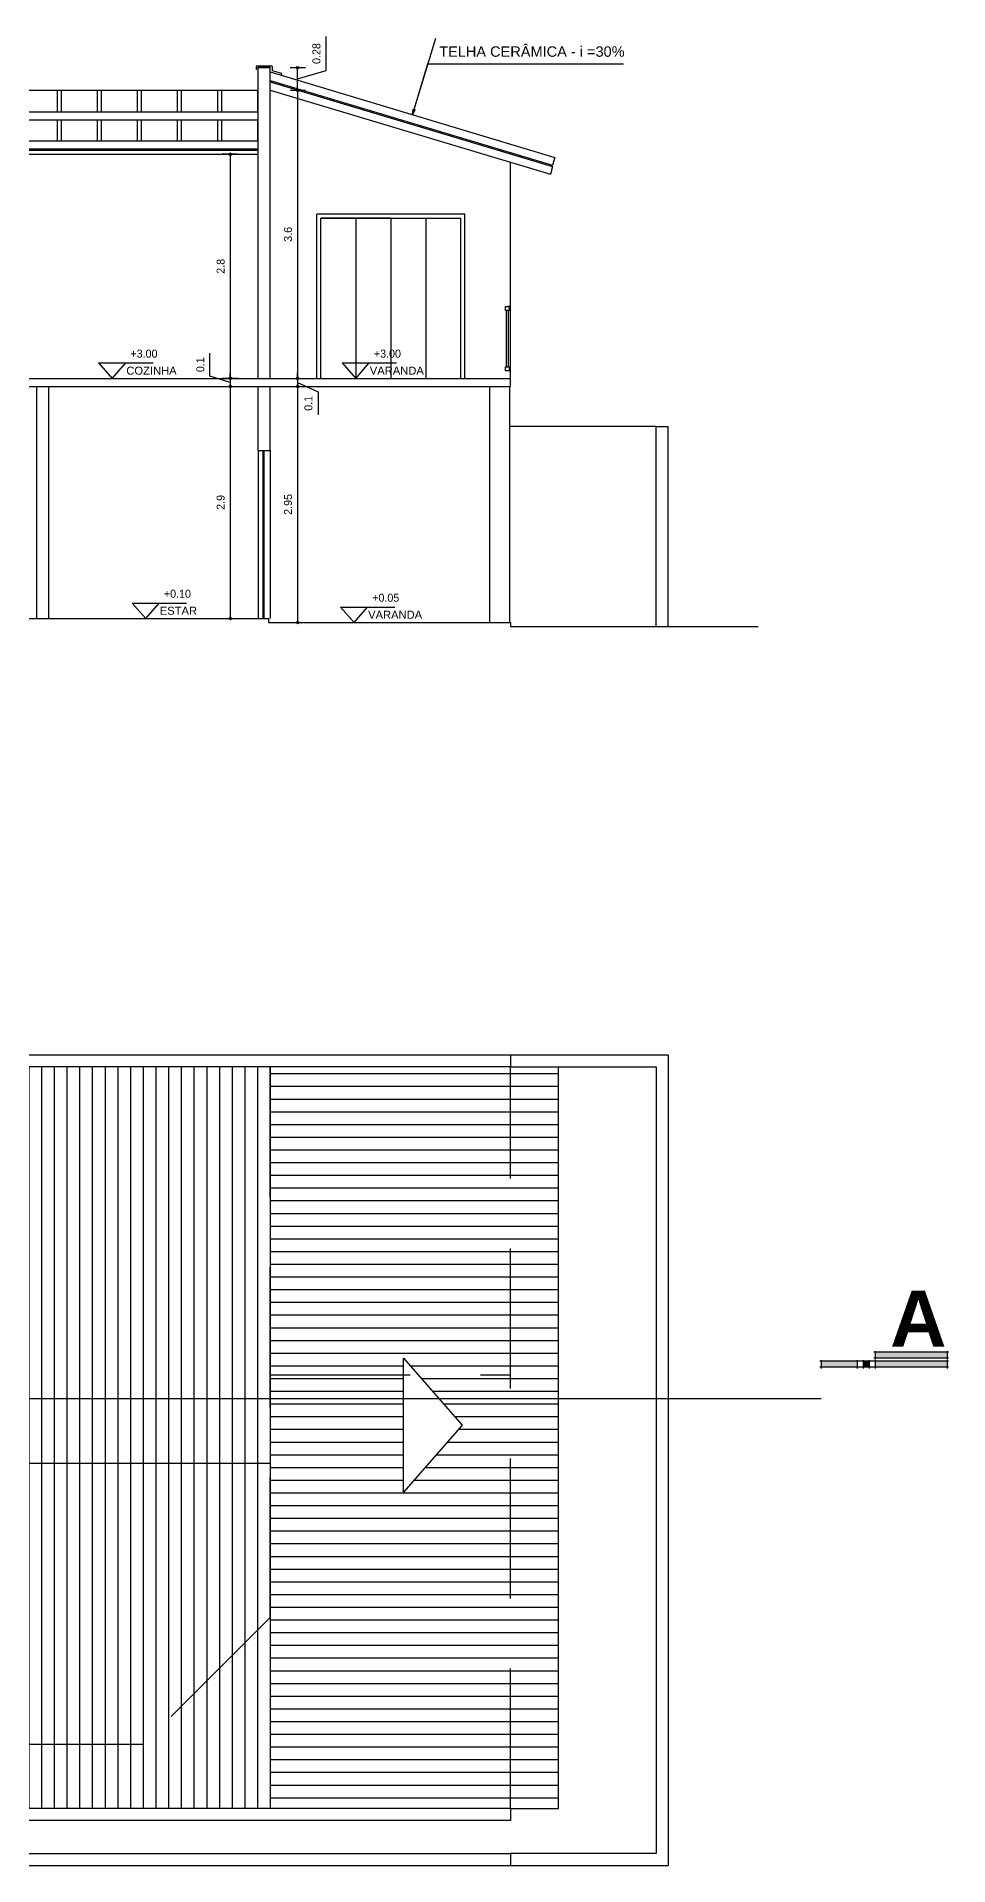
# Model space of a CAD drawing. Extents: x 130 to 509, y 87 to 225.
# Drawn here: x 384.05 to 395.44, y 159.02 to 181.87 of the extents above; entities that cross this region are included whole.
import ezdxf

# ---------------------------------------------------------------- set-up
doc = ezdxf.new("R2010")
doc.units = 0
doc.header["$LTSCALE"] = 7
doc.linetypes.add('ACAD_ISO05W100', pattern=[37.5, 24, -3, 0.5, -3, 0.5, -3, 0.5, -3])
doc.linetypes.add('HIDDEN', pattern=[0.375, 0.25, -0.125])
doc.layers.get('0').update_dxf_attribs({"linetype": 'CONTINUOUS'})
doc.layers.get('DEFPOINTS').update_dxf_attribs({"linetype": 'CONTINUOUS'})
for name, color, linetype in [('01', 7, 'CONTINUOUS'), ('02', 2, 'CONTINUOUS'), ('03', 3, 'CONTINUOUS'), ('04', 4, 'CONTINUOUS'), ('05', 5, 'CONTINUOUS'), ('06', 6, 'CONTINUOUS'), ('20', 2, 'CONTINUOUS'), ('30', 3, 'CONTINUOUS'), ('40', 4, 'CONTINUOUS'), ('50', 5, 'CONTINUOUS'), ('CORTE', 5, 'ACAD_ISO05W100'), ('COTAS', 7, 'CONTINUOUS'), ('CT', 8, 'CONTINUOUS'), ('TEXTO', 3, 'CONTINUOUS')]:
    doc.layers.add(name, color=color, linetype=linetype)
doc.styles.add('ARIAL', font='arial.ttf', dxfattribs={"height": 0.075})
doc.styles.add('SANSSERIFBOLD', font='sasb____.pfb')
doc.dimstyles.get("Standard").update_dxf_attribs({"dimtxt": 0.18, "dimasz": 0.18, "dimexe": 0.18, "dimexo": 0.0625, "dimgap": 0.09, "dimtad": 0, "dimtih": 1, "dimtoh": 1, "dimdec": 4, "dimzin": 0, "dimdsep": 46, "dimtxsty": 'Standard', "dimcen": 0.09, "dimadec": 0, "dimazin": 0, "dimtfac": 1, "dimtdec": 4, "dimtofl": 0, "dimtmove": 0, "dimatfit": 3, "dimfxl": 1, "dimtolj": 1, "dimtzin": 0, "dimarcsym": 0})
pattern_1 = [(90, (-97.05795, 0), (-0.15875, 3e-17), [])]
pattern_2 = [(0, (-97.05795, 0), (6e-17, 0.15875), [])]

# ---------------------------------------------------------------- blocks, each defined once
blk = doc.blocks.new('CT')
at = {"layer": 'CT'}
for p, q in [((-2.14, 0.25), (-0.9, 0.25)), ((-2.14, 0.15), (-0.9, 0.15)), ((-2.14, 0.1), (0, 0.1)), ((-2.14, 0), (0, 0)), ((-2.12, 0.27), (-2.12, 0.13)), ((-2.12, 0.12), (-2.12, -0.02)), ((-0.92, 0.27), (-0.92, 0.13)), ((-0.92, 0.12), (-0.92, -0.02)), ((-0.82, 0.12), (-0.82, -0.02)), ((-0.72, 0.12), (-0.72, -0.02)), ((-0.62, 0.12), (-0.62, -0.02)), ((-0.02, 0.12), (-0.02, -0.02))]:
    blk.add_line(p, q, dxfattribs=at)
for points in [[(-2.12, 0.15), (-0.92, 0.15), (-2.12, 0.25), (-0.92, 0.25)], [(-2.12, 0), (-0.92, 0), (-2.12, 0.1), (-0.92, 0.1)], [(-0.82, 0), (-0.72, 0), (-0.82, 0.1), (-0.72, 0.1)], [(-0.62, 0), (-0.02, 0), (-0.62, 0.1), (-0.02, 0.1)]]:
    blk.add_solid(points, dxfattribs=at)
blk = doc.blocks.new('_DOTSMALL')
at = {"color": 0, "linetype": 'ByBlock', "const_width": 0.5}
blk.add_lwpolyline([(-0.0625, 0, 1), (0.0625, 0, 1)], format="xyb", close=True, dxfattribs=at)
blk = doc.blocks.new('*D217')
at = {"color": 0, "linetype": 'ByBlock'}
for p, q in [((483.614, 180.398), (483.426, 180.398)), ((483.526, 180.398), (483.526, 177.598)), ((483.624, 177.598), (483.426, 177.598))]:
    blk.add_line(p, q, dxfattribs=at)
at = {"layer": 'DEFPOINTS', "color": 0, "linetype": 'ByBlock'}
for p in [(483.864, 180.398), (483.526, 177.598), (483.874, 177.598)]:
    blk.add_point(p, dxfattribs=at)
at = {"color": 0, "linetype": 'ByBlock', "xscale": 0.07, "yscale": 0.07, "zscale": 0.07}
for p, rotation in [((483.526, 180.398), 90), ((483.526, 177.598), 270)]:
    blk.add_blockref('_DOTSMALL', p, dxfattribs=dict(at, rotation=rotation))
at = {"color": 2, "linetype": 'ByBlock', "insert": (483.406, 178.998), "char_height": 0.1, "attachment_point": 5, "rotation": 90}
blk.add_mtext('\\A1;2.8', dxfattribs=at)
blk = doc.blocks.new('*D218')
at = {"layer": '01', "color": 0}
for p, q in [((386.213, 177.624), (386.213, 177.914)), ((386.468, 177.548), (386.213, 177.624)), ((386.468, 177.598), (386.468, 177.668)), ((386.468, 177.598), (386.468, 177.498)), ((386.468, 177.598), (386.468, 177.498)), ((386.235, 177.498), (386.368, 177.498)), ((386.468, 177.498), (386.468, 177.428))]:
    blk.add_line(p, q, dxfattribs=at)
at = {"layer": 'DEFPOINTS', "color": 0}
for p in [(386.816, 177.598), (386.468, 177.498), (386.485, 177.498)]:
    blk.add_point(p, dxfattribs=at)
at = {"layer": '01', "color": 0, "xscale": 0.07, "yscale": 0.07, "zscale": 0.07}
for p, rotation in [((386.468, 177.598), 270), ((386.468, 177.498), 90)]:
    blk.add_blockref('_DOTSMALL', p, dxfattribs=dict(at, rotation=rotation))
at = {"layer": '01', "color": 2, "insert": (386.093, 177.769), "char_height": 0.1, "attachment_point": 5, "rotation": 90}
blk.add_mtext('\\A1;0.1', dxfattribs=at)
blk = doc.blocks.new('*D219')
at = {"layer": '01', "color": 0}
for p, q in [((386.468, 177.498), (386.468, 174.598)), ((386.235, 174.598), (386.368, 174.598))]:
    blk.add_line(p, q, dxfattribs=at)
at = {"layer": 'DEFPOINTS', "color": 0}
for p in [(386.485, 177.498), (386.468, 174.598), (386.485, 174.598)]:
    blk.add_point(p, dxfattribs=at)
at = {"layer": '01', "color": 0, "xscale": 0.07, "yscale": 0.07, "zscale": 0.07}
for p, rotation in [((386.468, 177.498), 90), ((386.468, 174.598), 270)]:
    blk.add_blockref('_DOTSMALL', p, dxfattribs=dict(at, rotation=rotation))
at = {"layer": '01', "color": 2, "insert": (386.348, 176.048), "char_height": 0.1, "attachment_point": 5, "rotation": 90}
blk.add_mtext('\\A1;2.9', dxfattribs=at)
blk = doc.blocks.new('*D237')
at = {"color": 0, "linetype": 'ByBlock'}
for p, q in [((484.274, 181.198), (484.467, 181.198)), ((484.367, 181.198), (484.367, 177.598)), ((484.274, 177.598), (484.467, 177.598))]:
    blk.add_line(p, q, dxfattribs=at)
at = {"layer": 'DEFPOINTS', "color": 0, "linetype": 'ByBlock'}
for p in [(484.024, 181.198), (484.024, 177.598), (484.367, 177.598)]:
    blk.add_point(p, dxfattribs=at)
at = {"color": 0, "linetype": 'ByBlock', "xscale": 0.07, "yscale": 0.07, "zscale": 0.07}
for p, rotation in [((484.367, 181.198), 90), ((484.367, 177.598), 270)]:
    blk.add_blockref('_DOTSMALL', p, dxfattribs=dict(at, rotation=rotation))
at = {"color": 2, "linetype": 'ByBlock', "insert": (484.247, 179.398), "char_height": 0.1, "attachment_point": 5, "rotation": 90}
blk.add_mtext('\\A1;3.6', dxfattribs=at)
blk = doc.blocks.new('*D238')
at = {"layer": '01', "color": 0}
for p, q in [((387.309, 177.598), (387.309, 177.668)), ((387.309, 177.598), (387.309, 177.498)), ((387.309, 177.598), (387.309, 177.498)), ((387.196, 177.498), (387.409, 177.498)), ((387.309, 177.548), (387.564, 177.431)), ((387.309, 177.498), (387.309, 177.428)), ((387.564, 177.431), (387.564, 177.141))]:
    blk.add_line(p, q, dxfattribs=at)
at = {"layer": 'DEFPOINTS', "color": 0}
for p in [(386.966, 177.598), (386.946, 177.498), (387.309, 177.498)]:
    blk.add_point(p, dxfattribs=at)
at = {"layer": '01', "color": 0, "xscale": 0.07, "yscale": 0.07, "zscale": 0.07}
for p, rotation in [((387.309, 177.598), 270), ((387.309, 177.498), 90)]:
    blk.add_blockref('_DOTSMALL', p, dxfattribs=dict(at, rotation=rotation))
at = {"layer": '01', "color": 2, "insert": (387.444, 177.286), "char_height": 0.1, "attachment_point": 5, "rotation": 90}
blk.add_mtext('\\A1;0.1', dxfattribs=at)
blk = doc.blocks.new('*D239')
at = {"layer": '01', "color": 0}
for p, q in [((387.309, 177.498), (387.309, 174.548)), ((387.196, 174.548), (387.409, 174.548))]:
    blk.add_line(p, q, dxfattribs=at)
at = {"layer": 'DEFPOINTS', "color": 0}
for p in [(386.946, 177.498), (386.946, 174.548), (387.309, 174.548)]:
    blk.add_point(p, dxfattribs=at)
at = {"layer": '01', "color": 0, "xscale": 0.07, "yscale": 0.07, "zscale": 0.07}
for p, rotation in [((387.309, 177.498), 90), ((387.309, 174.548), 270)]:
    blk.add_blockref('_DOTSMALL', p, dxfattribs=dict(at, rotation=rotation))
at = {"layer": '01', "color": 2, "insert": (387.189, 176.023), "char_height": 0.1, "attachment_point": 5, "rotation": 90}
blk.add_mtext('\\A1;2.95', dxfattribs=at)
blk = doc.blocks.new('*D240')
at = {"layer": '01', "color": 0}
for p, q in [((387.664, 181.446), (387.664, 181.869)), ((387.216, 181.481), (387.409, 181.481)), ((387.309, 181.198), (387.309, 181.481)), ((387.309, 181.339), (387.664, 181.446))]:
    blk.add_line(p, q, dxfattribs=at)
at = {"layer": 'DEFPOINTS', "color": 0}
for p in [(386.966, 181.481), (387.309, 181.481), (386.966, 181.198)]:
    blk.add_point(p, dxfattribs=at)
at = {"layer": '01', "color": 0, "xscale": 0.07, "yscale": 0.07, "zscale": 0.07}
for p, rotation in [((387.309, 181.481), 90), ((387.309, 181.198), 270)]:
    blk.add_blockref('_DOTSMALL', p, dxfattribs=dict(at, rotation=rotation))
at = {"layer": '01', "color": 2, "insert": (387.544, 181.657), "char_height": 0.1, "attachment_point": 5, "rotation": 90}
blk.add_mtext('\\A1;0.28', dxfattribs=at)

msp = doc.modelspace()

# ---------------------------------------------------------------- hatches: boundary and pattern name
at = {"layer": '01'}
h = msp.add_hatch(dxfattribs=at)
h.set_pattern_fill('ANSI31', color=256, scale=0.05, angle=45, style=0)
h.set_pattern_definition(pattern_1)
h.paths.add_polyline_path([(375.456, 167.555), (375.456, 164.848), (386.966, 164.848), (386.966, 168.995), (383.344, 168.995), (383.344, 168.055), (382.844, 167.555)])
h.paths.add_polyline_path([(379.847, 165.562), (380.685, 166.293), (381.522, 165.562)], flags=16)
h.paths.add_polyline_path([(378.526, 167.555), (378.526, 168.155), (375.456, 168.155), (375.456, 167.555)])
h.paths.add_polyline_path([(382.844, 167.555), (383.344, 168.055), (383.344, 168.995), (382.919, 168.995), (382.919, 168.479), (382.595, 168.155), (378.526, 168.155), (378.526, 167.555)], flags=16)
h.paths.add_polyline_path([(375.306, 164.848), (375.456, 164.848), (375.456, 166.81), (375.306, 166.81)])
h.paths.add_polyline_path([(375.306, 166.81), (375.456, 166.81), (375.456, 167.555), (375.456, 168.155), (375.306, 168.155)])
h.paths.add_polyline_path([(375.456, 164.848), (375.456, 164.04), (386.966, 164.04), (386.966, 164.848)])
h.paths.add_polyline_path([(375.306, 164.04), (375.456, 164.04), (375.456, 164.848), (375.306, 164.848)])
h = msp.add_hatch(dxfattribs=at)
h.set_pattern_fill('ANSI31', color=256, scale=0.05, angle=315, style=0)
h.set_pattern_definition(pattern_2)
h.paths.add_polyline_path([(386.966, 168.995), (386.966, 165.145), (388.63, 165.145), (388.63, 165.354), (388.813, 165.145), (389.966, 165.145), (389.966, 168.995)])
h.paths.add_polyline_path([(386.966, 164.848), (386.966, 162.113), (386.966, 159.725), (389.966, 159.725), (389.966, 164.848), (389.072, 164.848), (389.362, 164.517), (388.63, 163.68), (388.63, 164.848)])
h.paths.add_polyline_path([(386.966, 165.145), (386.966, 164.848), (388.63, 164.848), (388.63, 165.145)])
h.paths.add_polyline_path([(389.966, 164.848), (389.966, 165.145), (388.813, 165.145), (389.072, 164.848)])
h = msp.add_hatch(dxfattribs=at)
h.set_pattern_fill('ANSI31', color=256, scale=0.05, angle=315, style=0)
h.set_pattern_definition(pattern_2)
h.paths.add_polyline_path([(389.966, 164.848), (390.566, 164.848), (390.566, 168.995), (389.966, 168.995)])
h.paths.add_polyline_path([(390.566, 164.848), (389.966, 164.848), (389.966, 159.725), (390.566, 159.725)])
h = msp.add_hatch(dxfattribs=at)
h.set_pattern_fill('ANSI31', color=256, scale=0.05, angle=45, style=0)
h.set_pattern_definition(pattern_1)
h.paths.add_polyline_path([(380.936, 163.145), (383.526, 163.145), (383.526, 160.525), (385.378, 160.525), (386.966, 162.113), (386.966, 164.04), (375.456, 164.04), (375.456, 160.525), (380.936, 160.525)])
h.paths.add_polyline_path([(378.752, 162.518), (380.427, 162.518), (379.589, 161.787)], flags=16)
h.paths.add_polyline_path([(375.456, 164.04), (375.306, 164.04), (375.306, 163.825), (375.456, 163.825)])
h.paths.add_polyline_path([(375.456, 163.825), (375.306, 163.825), (375.306, 163.525), (375.456, 163.525)])
h.paths.add_polyline_path([(375.456, 163.525), (375.306, 163.525), (375.306, 163.225), (375.456, 163.225)])
h.paths.add_polyline_path([(375.456, 163.225), (375.306, 163.225), (375.306, 162.925), (375.456, 162.925)])
h.paths.add_polyline_path([(375.456, 162.925), (375.306, 162.925), (375.306, 162.685), (374.186, 162.685), (374.186, 162.625), (375.456, 162.625)])
h.paths.add_polyline_path([(375.456, 162.625), (374.186, 162.625), (374.186, 162.535), (375.456, 162.535)])
h = msp.add_hatch(dxfattribs=at)
h.set_pattern_fill('ANSI31', color=256, scale=0.05, angle=45, style=0)
h.set_pattern_definition(pattern_1)
h.paths.add_polyline_path([(386.966, 162.113), (385.378, 160.525), (383.526, 160.525), (383.526, 160.025), (380.936, 160.025), (380.936, 160.525), (375.456, 160.525), (375.456, 162.535), (367.036, 162.535), (367.036, 159.165), (381.416, 159.165), (381.416, 159.725), (386.966, 159.725)])

# ---------------------------------------------------------------- linework, layer by layer
at = {"layer": '02'}
for p, q in [((386.991, 181.501), (386.792, 181.501)), ((386.792, 181.501), (386.792, 181.456)), ((386.817, 181.481), (386.792, 181.456)), ((386.991, 181.501), (386.991, 181.445)), ((386.991, 181.445), (387.109, 181.41)), ((387.109, 181.41), (387.102, 181.386)), ((389.398, 179.648), (387.547, 179.648)), ((387.547, 177.598), (387.547, 179.648)), ((389.398, 177.598), (389.398, 179.648)), ((388.034, 179.598), (388.034, 177.598)), ((388.91, 179.598), (388.91, 177.598)), ((389.906, 178.498), (389.956, 178.498)), ((389.906, 178.448), (389.906, 178.498)), ((389.951, 178.498), (389.931, 178.498)), ((389.956, 178.448), (389.956, 178.498)), ((389.956, 178.448), (389.906, 178.448)), ((389.918, 177.74), (389.918, 178.448)), ((389.943, 177.74), (389.943, 178.448)), ((389.906, 177.69), (389.906, 177.74)), ((389.906, 177.74), (389.956, 177.74)), ((389.956, 177.69), (389.906, 177.69)), ((389.956, 177.69), (389.956, 177.74)), ((389.956, 177.69), (389.956, 177.74)), ((391.786, 176.998), (389.961, 176.998)), ((386.816, 176.698), (386.816, 174.598)), ((386.966, 176.698), (386.966, 174.598))]:
    msp.add_line(p, q, dxfattribs=at)
at = {"layer": '03'}
for p, q in [((389.966, 177.598), (389.966, 180.298)), ((387.597, 177.598), (387.597, 179.598)), ((387.597, 179.598), (389.348, 179.598)), ((388.472, 179.598), (387.597, 179.598)), ((388.472, 179.598), (388.472, 177.598)), ((389.348, 177.598), (389.348, 179.598)), ((386.876, 176.698), (386.876, 174.598)), ((386.886, 176.698), (386.886, 174.598))]:
    msp.add_line(p, q, dxfattribs=at)
at = {"layer": '03', "linetype": 'HIDDEN'}
for p, q in [((386.966, 162.113), (386.966, 168.995)), ((389.966, 159.725), (389.966, 168.995)), ((386.966, 165.145), (389.966, 165.145)), ((386.966, 162.113), (385.378, 160.525)), ((385.378, 160.525), (375.456, 160.525))]:
    msp.add_line(p, q, dxfattribs=at)
at = {"layer": '04'}
for p, q in [((384.051, 174.598), (384.051, 177.498)), ((384.201, 174.598), (384.201, 177.498)), ((386.966, 168.995), (386.966, 159.725)), ((390.566, 159.725), (390.566, 168.995)), ((388.63, 163.68), (388.63, 165.354)), ((388.63, 165.354), (389.362, 164.517)), ((389.362, 164.517), (388.63, 163.68)), ((389.966, 159.725), (390.566, 159.725))]:
    msp.add_line(p, q, dxfattribs=at)
at = {"layer": '05'}
for p, q in [((375.306, 181.198), (386.816, 181.198)), ((383.026, 180.448), (386.816, 180.448)), ((383.026, 180.398), (386.816, 180.398))]:
    msp.add_line(p, q, dxfattribs=at)
at = {"layer": '06'}
for p, q in [((386.816, 180.298), (386.816, 181.481)), ((386.966, 181.481), (386.816, 181.481)), ((386.817, 181.481), (386.966, 181.481)), ((386.966, 177.598), (386.966, 181.481)), ((386.966, 180.348), (386.966, 181.481)), ((386.816, 177.598), (386.816, 180.298)), ((386.966, 177.598), (386.966, 180.298)), ((381.436, 177.598), (389.966, 177.598)), ((389.966, 177.498), (389.966, 177.598)), ((381.586, 177.498), (389.966, 177.498)), ((386.816, 176.698), (386.816, 177.498)), ((386.966, 176.698), (386.966, 177.498)), ((391.786, 174.498), (391.786, 176.998)), ((391.786, 176.998), (391.936, 176.998)), ((391.936, 174.498), (391.936, 176.998)), ((386.816, 176.698), (386.966, 176.698)), ((377.426, 174.598), (386.816, 174.598)), ((386.816, 174.598), (386.946, 174.598)), ((386.946, 174.598), (386.946, 174.548)), ((386.946, 174.548), (389.966, 174.548)), ((389.966, 174.548), (389.966, 174.498)), ((389.966, 174.498), (393.062, 174.498)), ((375.306, 164.04), (386.966, 164.04))]:
    msp.add_line(p, q, dxfattribs=at)
at = {"layer": '20'}
for p, q in [((384.306, 181.198), (384.306, 180.928)), ((384.356, 181.198), (384.356, 180.928)), ((384.806, 181.198), (384.806, 180.928)), ((384.856, 181.198), (384.856, 180.928)), ((385.306, 181.198), (385.306, 180.928)), ((385.356, 181.198), (385.356, 180.928)), ((385.806, 181.198), (385.806, 180.928)), ((385.856, 181.198), (385.856, 180.928)), ((386.306, 181.198), (386.306, 180.928)), ((386.356, 181.198), (386.356, 180.928)), ((386.806, 181.198), (386.806, 180.928)), ((375.306, 180.928), (386.816, 180.928)), ((375.306, 180.828), (386.816, 180.828)), ((384.306, 180.828), (384.306, 180.568)), ((384.356, 180.828), (384.356, 180.568)), ((384.806, 180.828), (384.806, 180.568)), ((384.856, 180.828), (384.856, 180.568)), ((385.306, 180.828), (385.306, 180.568)), ((385.356, 180.828), (385.356, 180.568)), ((385.806, 180.828), (385.806, 180.568)), ((385.856, 180.828), (385.856, 180.568)), ((386.306, 180.828), (386.306, 180.568)), ((386.356, 180.828), (386.356, 180.568)), ((386.806, 180.828), (386.806, 180.568)), ((375.306, 180.568), (386.816, 180.568)), ((375.306, 180.468), (386.816, 180.468)), ((384.306, 180.468), (384.306, 180.448)), ((384.356, 180.468), (384.356, 180.448)), ((384.806, 180.468), (384.806, 180.448)), ((384.856, 180.468), (384.856, 180.448)), ((385.306, 180.468), (385.306, 180.448)), ((385.356, 180.468), (385.356, 180.448)), ((385.806, 180.468), (385.806, 180.448)), ((385.856, 180.468), (385.856, 180.448)), ((386.306, 180.468), (386.306, 180.448)), ((386.356, 180.468), (386.356, 180.448)), ((386.806, 180.468), (386.806, 180.448))]:
    msp.add_line(p, q, dxfattribs=at)
at = {"layer": '30'}
for p, q in [((389.711, 174.548), (389.711, 177.498)), ((389.961, 174.548), (389.961, 177.498)), ((389.966, 169.145), (391.936, 169.145)), ((391.936, 169.145), (391.936, 159.015)), ((389.966, 168.995), (391.786, 168.995)), ((391.786, 168.995), (391.786, 159.165)), ((391.786, 159.165), (389.966, 159.165)), ((389.966, 159.015), (391.936, 159.015))]:
    msp.add_line(p, q, dxfattribs=at)
at = {"layer": '40'}
for p, q in [((386.966, 181.302), (390.494, 180.244)), ((386.966, 181.198), (390.466, 180.148)), ((390.494, 180.244), (390.466, 180.148))]:
    msp.add_line(p, q, dxfattribs=at)
at = {"layer": '50'}
for p, q in [((386.966, 181.427), (390.523, 180.359)), ((386.966, 181.322), (390.494, 180.264)), ((390.523, 180.359), (390.494, 180.264)), ((383.344, 169.145), (389.966, 169.145)), ((389.966, 169.145), (389.966, 168.995)), ((386.966, 168.995), (383.344, 168.995)), ((389.966, 168.995), (386.966, 168.995)), ((389.966, 159.725), (381.416, 159.725)), ((389.966, 159.575), (381.566, 159.575)), ((389.966, 159.725), (389.966, 159.575)), ((367.036, 159.165), (389.966, 159.165)), ((389.966, 159.165), (389.966, 159.015)), ((366.886, 159.015), (389.966, 159.015))]:
    msp.add_line(p, q, dxfattribs=at)
at = {"layer": 'CORTE'}
msp.add_line((366.127, 164.848), (393.847, 164.848), dxfattribs=at)
at = {"layer": 'COTAS'}
for p, q in [((384.823, 177.79), (384.993, 177.598)), ((384.823, 177.79), (385.503, 177.79)), ((384.993, 177.598), (385.163, 177.79)), ((387.865, 177.79), (388.034, 177.598)), ((387.865, 177.79), (388.544, 177.79)), ((388.034, 177.598), (388.204, 177.79)), ((385.242, 174.79), (385.412, 174.598)), ((385.242, 174.79), (385.921, 174.79)), ((385.412, 174.598), (385.581, 174.79)), ((387.843, 174.74), (388.013, 174.548)), ((387.843, 174.74), (388.523, 174.74)), ((388.013, 174.548), (388.183, 174.74))]:
    msp.add_line(p, q, dxfattribs=at)

# ---------------------------------------------------------------- block references
at = {"layer": 'CORTE', "xscale": -0.75, "yscale": 0.75, "zscale": 0.75}
msp.add_blockref('CT', (393.832, 165.24), dxfattribs=at)

# ---------------------------------------------------------------- texts
at = {"layer": 'CORTE', "color": 4, "style": 'SANSSERIFBOLD'}
msp.add_text('A', height=0.7, dxfattribs=at).set_placement((394.708, 165.496))
at = {"layer": 'COTAS'}
for s, p in [('+3.00', (385.22, 177.857)), ('+3.00', (388.261, 177.857)), ('+0.10', (385.638, 174.857)), ('+0.05', (388.24, 174.807))]:
    msp.add_text(s, height=0.1, dxfattribs=at).set_placement(p)
at = {"layer": 'TEXTO', "style": 'ARIAL'}
for s, p in [('COZINHA', (385.169, 177.644)), ('VARANDA', (388.21, 177.644)), ('ESTAR', (385.587, 174.644)), ('VARANDA', (388.189, 174.594))]:
    msp.add_text(s, height=0.1, dxfattribs=at).set_placement(p)
at = {"layer": 'TEXTO', "insert": (389.077, 181.681), "char_height": 0.13, "attachment_point": 4, "style": 'ARIAL'}
msp.add_mtext('TELHA CERÂMICA - i =30%', dxfattribs=at)

# ---------------------------------------------------------------- dimensions: what is measured, and where the dimension line sits
at = {"layer": '01'}
for base, p1, p2, picture, middle in [((387.309, 181.481), (386.966, 181.198), (386.966, 181.481), '*D240', (387.544, 181.516)), ((386.468, 177.498), (386.816, 177.598), (386.485, 177.498), '*D218', (386.093, 177.694)), ((386.468, 174.598), (386.485, 177.498), (386.485, 174.598), '*D219', (386.348, 176.048)), ((387.309, 174.548), (386.946, 177.498), (386.946, 174.548), '*D239', (387.189, 176.023))]:
    dim = msp.add_linear_dim(base=base, p1=p1, p2=p2, angle=90, dimstyle='Standard', override={"dimtxt": 0.1, "dimasz": 0.07, "dimexe": 0.1, "dimexo": 0.25, "dimgap": 0.07, "dimtad": 1, "dimtih": 0, "dimtoh": 0, "dimdec": 2, "dimzin": 8, "dimblk1": 'DOTSMALL', "dimblk2": 'DOTSMALL', "dimsah": 1, "dimcen": -0.1, "dimse1": 1, "dimclrt": 2, "dimtdec": 2, "dimtofl": 1, "dimtmove": 1}, dxfattribs=at)
    dim.commit()
    dim.dimension.update_dxf_attribs({"geometry": picture, "text_midpoint": middle})
for base, p1, p2, picture, middle in [((387.309, 177.598), (386.966, 181.198), (386.966, 177.598), '*D237', (387.189, 179.398)), ((386.468, 177.598), (386.806, 180.398), (386.816, 177.598), '*D217', (386.348, 178.998))]:
    dim = msp.add_linear_dim(base=base, p1=p1, p2=p2, angle=90, dimstyle='Standard', override={"dimtxt": 0.1, "dimasz": 0.07, "dimexe": 0.1, "dimexo": 0.25, "dimgap": 0.07, "dimtad": 1, "dimtih": 0, "dimtoh": 0, "dimdec": 2, "dimzin": 8, "dimblk1": 'DOTSMALL', "dimblk2": 'DOTSMALL', "dimsah": 1, "dimcen": -0.1, "dimclrt": 2, "dimtdec": 2, "dimtofl": 1}, dxfattribs=at)
    dim.commit()
    dim.dimension.update_dxf_attribs({"geometry": picture, "text_midpoint": middle, "insert": (-97.058, 0)})
dim = msp.add_linear_dim(base=(387.309, 177.498), p1=(386.966, 177.598), p2=(386.946, 177.498), angle=90, dimstyle='Standard', override={"dimtxt": 0.1, "dimasz": 0.07, "dimexe": 0.1, "dimexo": 0.25, "dimgap": 0.07, "dimtad": 1, "dimtih": 0, "dimtoh": 0, "dimdec": 2, "dimzin": 8, "dimblk1": 'DOTSMALL', "dimblk2": 'DOTSMALL', "dimsah": 1, "dimcen": -0.1, "dimse1": 1, "dimclrt": 2, "dimtdec": 2, "dimtofl": 1, "dimtmove": 1}, dxfattribs=at)
dim.commit()
dim.dimension.update_dxf_attribs({"geometry": '*D238', "text_midpoint": (387.564, 177.361), "dimtype": 160})

# ---------------------------------------------------------------- leaders
at = {"layer": 'COTAS', "annotation_type": 0, "has_hookline": 1, "hookline_direction": 0, "text_width": 2.301}
msp.add_leader([(388.744, 180.893), (388.937, 181.528), (389.007, 181.528)], dimstyle='Standard', override={"dimtxt": 0.07, "dimasz": 0.07, "dimexe": 0.07, "dimexo": 0.07, "dimgap": 0.07, "dimtad": 1, "dimtih": 0, "dimtoh": 0, "dimzin": 8, "dimcen": 0.07, "dimse1": 1, "dimldrblk": 'OPEN'}, dxfattribs=at)

doc.saveas('drawing.dxf')
